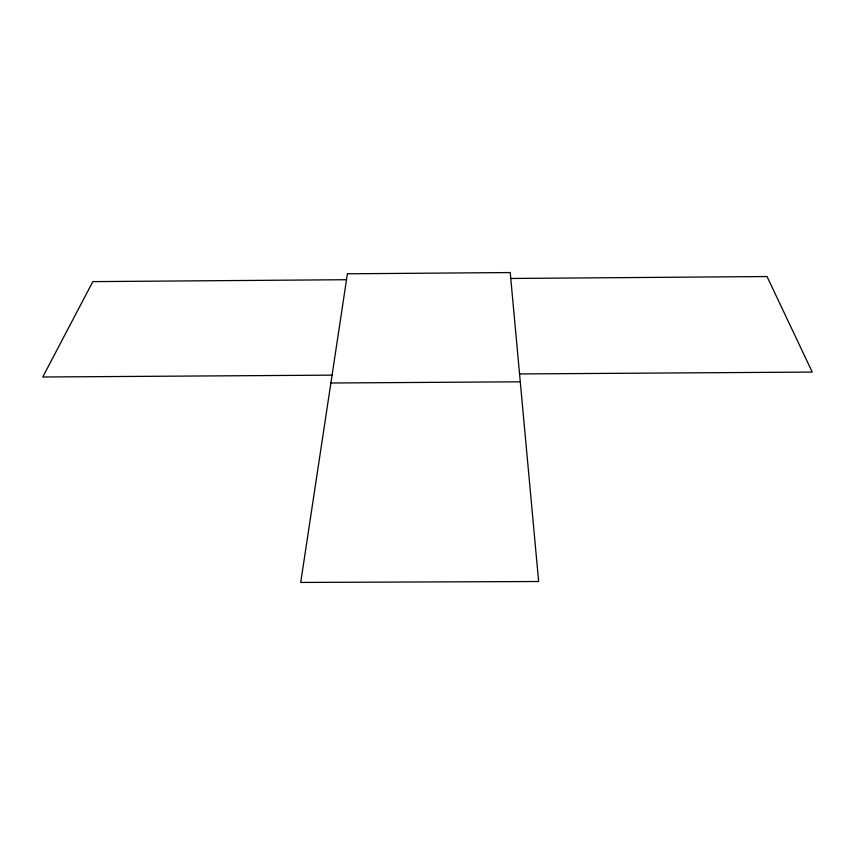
<?xml version="1.0" encoding="UTF-8"?>
<svg xmlns="http://www.w3.org/2000/svg" width="855" height="855" viewBox="0 0 855 855"><rect width="100%" height="100%" fill="white"/><g stroke="black" fill="none" stroke-linecap="round" stroke-linejoin="round"><path stroke-width="1.28" d="M346.521 279.713L92.853 281.626L42.75 377.002L332.082 375.142M510.777 278.474L767.031 276.539L812.25 372.075L519.551 373.945M330.885 383.008L520.278 381.811M347.419 273.792L300.704 582.447L538.639 581.518L510.232 272.553L347.419 273.792"/></g></svg>
